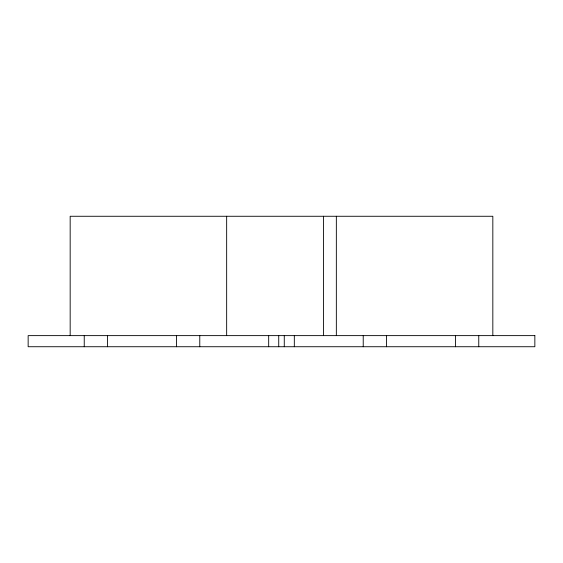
<?xml version="1.0" encoding="UTF-8"?>
<svg xmlns="http://www.w3.org/2000/svg" width="563" height="563" viewBox="0 0 563 563"><rect width="100%" height="100%" fill="white"/><g stroke="black" fill="none" stroke-linecap="round" stroke-linejoin="round"><path stroke-width="0.84" d="M492.829 335.625L492.829 216.269L70.171 216.269L70.171 335.625M478.761 335.625L478.761 346.731M455.453 335.625L455.453 346.731M386.542 335.625L386.542 346.731M363.226 335.625L363.226 346.731M336.343 216.269L336.343 335.625M323.521 216.269L323.521 335.625M294.322 335.625L294.322 346.731M284.273 335.625L284.273 346.731M278.727 335.625L278.727 346.731M268.678 335.625L268.678 346.731M226.657 216.269L226.657 335.625M199.774 335.625L199.774 346.731M176.458 335.625L176.458 346.731M107.547 335.625L107.547 346.731M84.239 335.625L84.239 346.731M534.85 335.625L28.15 335.625L28.15 346.731L534.85 346.731L534.85 335.625"/></g></svg>
